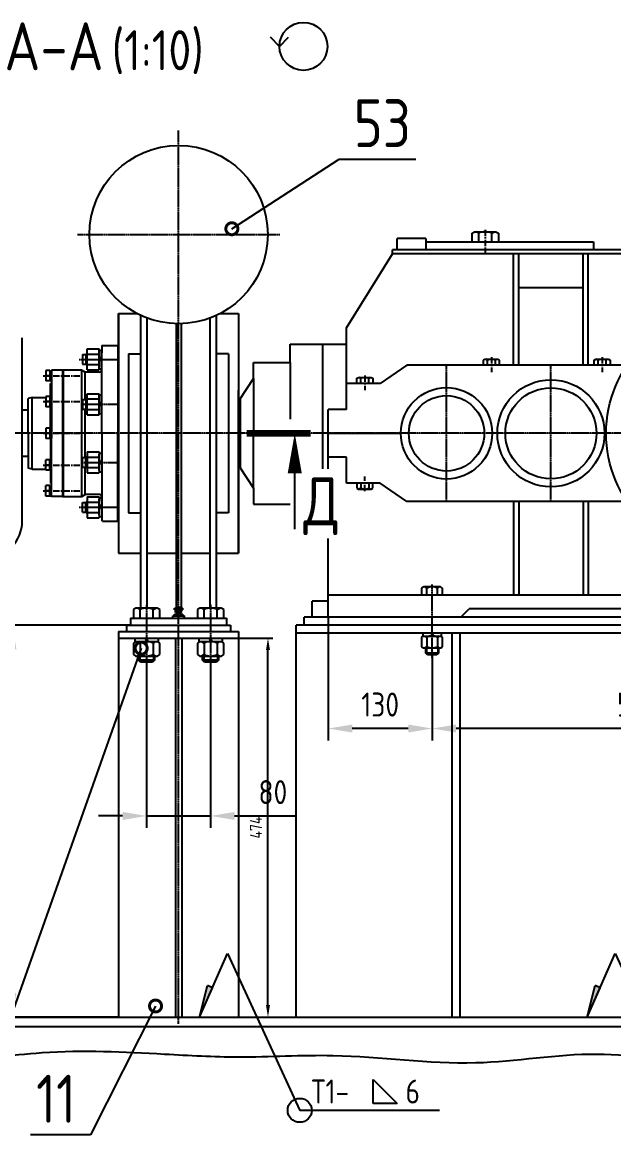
# Model space of a CAD drawing. Header units: millimetres. Extents: x -25976 to -4798, y -663 to 15440.
# Drawn here: x -9365 to -8625, y 13771 to 15162 of the extents above; entities that cross this region are included whole.
import ezdxf
from ezdxf.enums import TextEntityAlignment as Align

# ---------------------------------------------------------------- set-up
doc = ezdxf.new("R2010")
doc.units = ezdxf.units.MM
doc.header["$LTSCALE"] = 0.25
doc.linetypes.add('CENTER', pattern=[50.8, 31.75, -6.35, 6.35, -6.35])
for name, color, linetype in [('Bord', 1, 'Continuous'), ('Cen', 5, 'CENTER'), ('Cont', 6, 'Continuous'), ('Dim', 7, 'Continuous'), ('Hatch', 2, 'Continuous'), ('Red', 1, 'Continuous'), ('Text', 3, 'Continuous'), ('Textb', 6, 'Continuous')]:
    doc.layers.add(name, color=color, linetype=linetype)
doc.styles.add('Style1', font='romans.shx', dxfattribs={"width": 0.8})
doc.dimstyles.new('LIN_10', dxfattribs={"dimscale": 10, "dimtxt": 3, "dimasz": 3, "dimexe": 1.5, "dimexo": 0, "dimgap": 1.5, "dimtad": 1, "dimdec": 1, "dimzin": 12, "dimtxsty": 'Style1', "dimcen": 0, "dimclrt": 3, "dimadec": 0, "dimazin": 0, "dimtfac": 1, "dimtdec": 1, "dimtmove": 0, "dimatfit": 2, "dimfxl": 1, "dimtolj": 1, "dimtzin": 12, "dimarcsym": 0})
doc.dimstyles.new('Lin_5', dxfattribs={"dimscale": 5, "dimtxt": 3, "dimasz": 3, "dimexe": 1.25, "dimexo": 0, "dimgap": 1.5, "dimtad": 1, "dimdec": 1, "dimtxsty": 'Style1', "dimcen": 2.5, "dimclrt": 3, "dimadec": 0, "dimazin": 0, "dimtfac": 1, "dimtdec": 1, "dimtmove": 0, "dimatfit": 0, "dimfxl": 1, "dimarcsym": 0})
doc.dimstyles.new('Poz10', dxfattribs={"dimscale": 10, "dimtxt": 6, "dimasz": 3, "dimexe": 1.25, "dimexo": 0, "dimgap": 1.5, "dimtad": 2, "dimtoh": 1, "dimtxsty": 'Style1', "dimblk": 'DOTSMALL', "dimcen": 2.5, "dimclrt": 6, "dimadec": 0, "dimazin": 0, "dimtfac": 1, "dimtmove": 0, "dimatfit": 3, "dimldrblk": 'DOTSMALL', "dimfxl": 1, "dimarcsym": 0})
doc.dimstyles.new('Svarka_10', dxfattribs={"dimscale": 10, "dimtxt": 3, "dimasz": 4, "dimexe": 1.25, "dimexo": 0, "dimgap": 1, "dimtad": 1, "dimtoh": 1, "dimdec": 0, "dimtxsty": 'Style1', "dimblk": 'Arrow', "dimcen": 2.5, "dimclrt": 3, "dimadec": 0, "dimazin": 0, "dimtfac": 1, "dimtdec": 0, "dimtmove": 0, "dimatfit": 3, "dimldrblk": 'Arrow', "dimfxl": 1, "dimarcsym": 0})

# ---------------------------------------------------------------- blocks, each defined once
blk = doc.blocks.new('*D204')
at = {"layer": 'Dim', "color": 0, "lineweight": -2, "transparency": 16777216}
for p, q in [((-8982.4, 14418), (-8982.4, 14263.8)), ((-8852.4, 14371), (-8852.4, 14263.8)), ((-8882.4, 14278.8), (-8952.4, 14278.8))]:
    blk.add_line(p, q, dxfattribs=at)
at = {"layer": 'Dim', "color": 0, "transparency": 16777216}
for points in [[(-8952.4, 14283.8), (-8952.4, 14273.8), (-8982.4, 14278.8)], [(-8882.4, 14283.8), (-8882.4, 14273.8), (-8852.4, 14278.8)]]:
    blk.add_solid(points, dxfattribs=at)
at = {"layer": 'Dim', "color": 3, "transparency": 16777216, "insert": (-8917.4, 14308.8), "char_height": 30, "attachment_point": 5, "style": 'Style1'}
blk.add_mtext('\\A1;130', dxfattribs=at)
blk = doc.blocks.new('*D206')
at = {"layer": 'Dim', "color": 0, "lineweight": -2, "transparency": 16777216}
for p, q in [((-8852.4, 14371), (-8852.4, 14263.8)), ((-8342.4, 14371), (-8342.4, 14263.8)), ((-8372.4, 14278.8), (-8822.4, 14278.8))]:
    blk.add_line(p, q, dxfattribs=at)
at = {"layer": 'Dim', "color": 0, "transparency": 16777216}
for points in [[(-8822.4, 14283.8), (-8822.4, 14273.8), (-8852.4, 14278.8)], [(-8372.4, 14283.8), (-8372.4, 14273.8), (-8342.4, 14278.8)]]:
    blk.add_solid(points, dxfattribs=at)
at = {"layer": 'Dim', "color": 3, "transparency": 16777216, "insert": (-8597.4, 14308.8), "char_height": 30, "attachment_point": 5, "style": 'Style1'}
blk.add_mtext('\\A1;510', dxfattribs=at)
blk = doc.blocks.new('svarka02')
at = {"layer": 'Text'}
for p, q in [((9.73, 1.5), (9.73, 4.5)), ((9.73, 4.5), (12.73, 1.5)), ((12.73, 1.5), (9.73, 1.5))]:
    blk.add_line(p, q, dxfattribs=at)
at = {"layer": 'Text', "style": 'Style1', "width": 0.8}
for tag, p in [('Т1-', (2, 1.5)), ('6', (13.78, 1.5))]:
    blk.add_attdef(tag, p, '', height=3, dxfattribs=at)
blk = doc.blocks.new('svarka04')
at = {"layer": 'Text'}
blk.add_circle((0, 0), 1.5, dxfattribs=at)
blk = doc.blocks.new('_DotSmall')
at = {"color": 0, "linetype": 'ByBlock', "const_width": 0.5}
blk.add_lwpolyline([(-0.0625, 0, 1), (0.0625, 0, 1)], format="xyb", close=True, dxfattribs=at)
blk = doc.blocks.new('Arrow')
blk.add_hatch(color=256).paths.add_polyline_path([(0, 0), (-1, 0), (-1, -0.167)])
blk.add_line((-1, 0), (-1, -0.167))
at = {"color": 0, "linetype": 'ByBlock', "lineweight": -2}
for q in [(-1, 0), (-1, -0.167)]:
    blk.add_line((0, 0), q, dxfattribs=at)
blk = doc.blocks.new('ZNAK02')
at = {"layer": 'Textb', "style": 'Style1', "width": 0.8}
blk.add_attdef('А-А', text='', height=6, dxfattribs=at).set_placement((13.92, -0.06), align=Align.RIGHT)
blk.add_attdef('SC(1)', (14.94, -0.06), '', height=5, dxfattribs=at)
blk = doc.blocks.new('RAZREZ05')
at = {"layer": 'Text', "const_width": 0.8}
blk.add_lwpolyline([(-2, 0), (6, 0)], dxfattribs=at)
at = {"layer": 'Text'}
blk.add_lwpolyline([(0, 0, 0, 1.76, 0), (0, -5, 1.76, 1.76, 0)], format="xyseb", dxfattribs=at)
blk.add_lwpolyline([(0, -12), (0, -5)], dxfattribs=at)
at = {"layer": 'Textb', "style": 'Style1', "width": 0.8}
blk.add_attdef('А', text='', height=6, dxfattribs=at).set_placement((-1.7, -11.5, 39), align=Align.RIGHT)
blk = doc.blocks.new('1')
at = {"layer": 'Cont'}
for q in [(0.14, 4.02), (2.4, 4.02)]:
    blk.add_line((1.27, 2.88), q, dxfattribs=at)
blk.add_circle((4.27, 2.88), 3, dxfattribs=at)
blk = doc.blocks.new('*D220')
at = {"layer": 'Dim', "color": 0, "lineweight": -2, "transparency": 16777216}
for p, q in [((-9229.4, 14408), (-9392.3, 14408)), ((-9377.3, 13948), (-9377.3, 14378)), ((-9244.4, 13918), (-9392.3, 13918))]:
    blk.add_line(p, q, dxfattribs=at)
at = {"layer": 'Dim', "color": 0, "transparency": 16777216}
for points in [[(-9382.3, 14378), (-9372.3, 14378), (-9377.3, 14408)], [(-9382.3, 13948), (-9372.3, 13948), (-9377.3, 13918)]]:
    blk.add_solid(points, dxfattribs=at)
at = {"layer": 'Dim', "color": 3, "transparency": 16777216, "insert": (-9407.3, 14163), "char_height": 30, "attachment_point": 5, "rotation": 90, "style": 'Style1'}
blk.add_mtext('\\A1;490', dxfattribs=at)
blk = doc.blocks.new('*D297')
at = {"layer": 'Dim', "color": 0, "lineweight": -2, "transparency": 16777216}
for p, q in [((-9094.4, 14392), (-9051.5, 14392)), ((-9057.7, 13933), (-9057.7, 14377)), ((-9094.4, 13918), (-9051.5, 13918))]:
    blk.add_line(p, q, dxfattribs=at)
at = {"layer": 'Dim', "color": 0, "transparency": 16777216}
for points in [[(-9060.2, 14377), (-9055.2, 14377), (-9057.7, 14392)], [(-9060.2, 13933), (-9055.2, 13933), (-9057.7, 13918)]]:
    blk.add_solid(points, dxfattribs=at)
at = {"layer": 'Dim', "color": 3, "transparency": 16777216, "insert": (-9072.7, 14155), "char_height": 15, "attachment_point": 5, "rotation": 90, "style": 'Style1'}
blk.add_mtext('474', dxfattribs=at)

msp = doc.modelspace()

# ---------------------------------------------------------------- linework, layer by layer
at = {"color": 1, "ltscale": 0.496}
for p, q in [((-8859.34817, 14379.7105), (-8859.34817, 14371.928)), ((-8845.51317, 14379.7105), (-8845.51317, 14371.928)), ((-9218.07767, 14369.5105), (-9218.07767, 14363.1575)), ((-9200.78367, 14369.5105), (-9200.78367, 14363.1575)), ((-9138.07767, 14369.5105), (-9138.07767, 14363.1575)), ((-9120.78367, 14369.5105), (-9120.78367, 14363.1575))]:
    msp.add_line(p, q, dxfattribs=at)
at = {"layer": 'Bord', "linetype": 'Continuous'}
for p, q in [((-9283.73067, 14746.5105), (-9285.43052, 14746.5105)), ((-9283.73067, 14734.5105), (-9285.43052, 14734.5105)), ((-9283.73067, 14690.39471), (-9285.43052, 14690.39471)), ((-9283.73067, 14678.39471), (-9285.43052, 14678.39471)), ((-9283.73067, 14617.62628), (-9285.43052, 14617.62628)), ((-9283.73067, 14605.62628), (-9285.43052, 14605.62628)), ((-9283.73067, 14561.5105), (-9285.43052, 14561.5105)), ((-9283.73067, 14549.5105), (-9285.43052, 14549.5105))]:
    msp.add_line(p, q, dxfattribs=at)
at = {"layer": 'Cen', "lineweight": -3, "ltscale": 0.2}
for p, q in [((-9169.43067, 13909.45893), (-9169.43067, 15026.63913)), ((-9295.93067, 14896.5105), (-9042.93067, 14896.5105)), ((-9293.7103, 14740.5105), (-9245.61005, 14740.5105)), ((-8834.43067, 14562.81814), (-8834.43067, 14733.20286)), ((-8703.93873, 14562.81814), (-8703.93873, 14733.20286)), ((-9290.43067, 14684.39471), (-9245.61005, 14684.39471)), ((-8224.80587, 14648.0105), (-9952.43067, 14648.0105)), ((-9290.43067, 14611.62628), (-9245.61005, 14611.62628)), ((-9293.7103, 14555.5105), (-9245.61005, 14555.5105)), ((-8852.43067, 14367.27532), (-8852.43067, 14458.76079))]:
    msp.add_line(p, q, dxfattribs=at)
at = {"layer": 'Cen'}
for p, q in [((-8785.99424, 14902.67647), (-8785.99424, 14872.69592)), ((-8778.38332, 14743.10101), (-8778.38332, 14724.69064)), ((-8639.89307, 14743.10101), (-8639.89307, 14724.69064)), ((-9338.78942, 14720.0105), (-9289.66198, 14720.0105)), ((-8936.64975, 14720.29158), (-8936.64975, 14701.88121)), ((-9338.78942, 14687.67547), (-9289.66198, 14687.67547)), ((-9338.78942, 14648.0105), (-9289.66198, 14648.0105)), ((-9338.78942, 14608.34553), (-9289.66198, 14608.34553)), ((-8936.64975, 14575.72942), (-8936.64975, 14594.13978)), ((-9338.78942, 14576.0105), (-9289.66198, 14576.0105)), ((-9174.53796, 14425.00909), (-9164.79398, 14425.00909))]:
    msp.add_line(p, q, dxfattribs=at)
at = {"layer": 'Cen', "ltscale": 0.2}
for p, q in [((-9209.43067, 14433.58963), (-9209.43067, 14357.51785)), ((-9129.43067, 14433.58963), (-9129.43067, 14357.51785))]:
    msp.add_line(p, q, dxfattribs=at)
at = {"layer": 'Cont'}
for p, q in [((-8860.12407, 14891.74708), (-8896.36692, 14891.74708)), ((-8896.36692, 14877.69592), (-8896.36692, 14891.74708)), ((-8860.12407, 14891.74708), (-8860.12407, 14877.69592)), ((-8860.12407, 14887.5105), (-8650.68532, 14887.5105)), ((-8802.49424, 14898.19074), (-8799.34232, 14900.0105)), ((-8802.49424, 14887.5105), (-8802.49424, 14898.19074)), ((-8799.34232, 14900.0105), (-8772.64616, 14900.0105)), ((-8794.24424, 14898.19074), (-8797.39616, 14900.0105)), ((-8794.24424, 14887.5105), (-8794.24424, 14898.19074)), ((-8777.74424, 14898.19074), (-8774.59232, 14900.0105)), ((-8777.74424, 14887.5105), (-8777.74424, 14898.19074)), ((-8772.64616, 14900.0105), (-8769.49424, 14898.19074)), ((-8769.49424, 14898.19074), (-8769.49424, 14887.5105)), ((-8650.68532, 14887.5105), (-8650.68532, 14877.69592)), ((-8902.02023, 14872.69592), (-8902.02023, 14877.69592)), ((-8452.43067, 14877.69592), (-8902.02023, 14877.69592)), ((-8959.36565, 14779.93652), (-8902.02023, 14872.69592)), ((-8342.84112, 14872.69592), (-8902.02023, 14872.69592)), ((-8750.68518, 14733.20286), (-8750.68518, 14872.69592)), ((-8744.07783, 14733.20286), (-8744.07783, 14872.69592)), ((-8663.79964, 14733.20286), (-8663.79964, 14872.69592)), ((-8657.19229, 14733.20286), (-8657.19229, 14872.69592)), ((-8663.79964, 14830.14572), (-8744.07783, 14830.14572)), ((-9244.43067, 14798.0105), (-9221.68007, 14798.0105)), ((-9244.43067, 14798.0105), (-9244.43067, 14498.0105)), ((-9244.43067, 14648.0105), (-9244.43067, 14798.0105)), ((-9244.43067, 14758.0105), (-9244.43067, 14798.0105)), ((-9216.6892, 14429.5105), (-9216.6892, 14795.52098)), ((-9208.6892, 14429.5105), (-9208.6892, 14792.15046)), ((-9130.17215, 14429.5105), (-9130.17215, 14792.15046)), ((-9122.17215, 14429.5105), (-9122.17215, 14795.52098)), ((-9117.18127, 14798.0105), (-9094.43067, 14798.0105)), ((-9094.43067, 14798.0105), (-9094.43067, 14498.0105)), ((-9094.43067, 14798.0105), (-9094.43067, 14648.0105)), ((-9172.43067, 14785.05086), (-9172.43067, 14429.40302)), ((-9166.43067, 14785.05086), (-9166.43067, 14429.40302)), ((-8959.36565, 14678.0105), (-8959.36565, 14779.93652)), ((-9364.92279, 14538.0105), (-9364.92279, 14767.4105)), ((-9283.73067, 14727.4105), (-9283.73067, 14753.6105)), ((-9283.73067, 14753.6105), (-9268.93067, 14753.6105)), ((-9268.93067, 14727.4105), (-9268.93067, 14753.6105)), ((-9268.93067, 14752.1605), (-9265.43067, 14752.1605)), ((-9268.93067, 14750.4605), (-9268.93067, 14730.5605)), ((-9268.93067, 14731.4105), (-9268.93067, 14749.6105)), ((-9265.43067, 14758.0105), (-9245.43067, 14758.0105)), ((-9265.43067, 14758.0105), (-9265.43067, 14748.5105)), ((-9265.43067, 14648.0105), (-9265.43067, 14752.1605)), ((-9244.43067, 14758.0105), (-9245.43067, 14758.0105)), ((-9245.43067, 14758.0105), (-9244.43067, 14758.0105)), ((-9245.43067, 14758.0105), (-9245.43067, 14648.0105)), ((-9245.43067, 14758.0105), (-9245.43067, 14749.0105)), ((-9245.43067, 14758.0105), (-9244.43067, 14758.0105)), ((-9245.43067, 14758.0105), (-9245.43067, 14749.0105)), ((-9244.43067, 14758.0105), (-9244.43067, 14749.0105)), ((-9244.43067, 14758.0105), (-9244.43067, 14749.0105)), ((-9029.8207, 14759.40886), (-8959.36565, 14759.40886)), ((-9029.8207, 14736.50255), (-9029.8207, 14759.40886)), ((-8989.32663, 14759.40886), (-8989.32663, 14603.81142)), ((-9283.73067, 14747.0605), (-9268.93067, 14747.0605)), ((-9268.92746, 14736.98575), (-9265.43391, 14744.08072)), ((-9231.98063, 14747.58803), (-9231.98063, 14548.43296)), ((-9231.98063, 14747.58803), (-9216.6892, 14747.58803)), ((-9106.88071, 14747.58803), (-9122.17215, 14747.58803)), ((-9106.88071, 14747.58803), (-9106.88071, 14548.43296)), ((-9075.65975, 14736.50255), (-9029.8207, 14736.50255)), ((-9075.65975, 14716.45953), (-9075.65975, 14736.50255)), ((-9029.8207, 14736.50255), (-9029.8207, 14665.76843)), ((-8788.33332, 14739.60549), (-8786.43261, 14740.70286)), ((-8788.33332, 14733.20286), (-8788.33332, 14739.60549)), ((-8786.43261, 14740.70286), (-8770.33402, 14740.70286)), ((-8783.35832, 14739.60549), (-8785.25902, 14740.70286)), ((-8783.35832, 14733.20286), (-8783.35832, 14739.60549)), ((-8773.40832, 14739.60549), (-8771.50761, 14740.70286)), ((-8773.40832, 14733.20286), (-8773.40832, 14739.60549)), ((-8770.33402, 14740.70286), (-8768.43332, 14739.60549)), ((-8768.43332, 14739.60549), (-8768.43332, 14733.20286)), ((-8649.84307, 14739.60549), (-8647.94237, 14740.70286)), ((-8649.84307, 14733.20286), (-8649.84307, 14739.60549)), ((-8647.94237, 14740.70286), (-8631.84378, 14740.70286)), ((-8644.86807, 14739.60549), (-8646.76878, 14740.70286)), ((-8644.86807, 14733.20286), (-8644.86807, 14739.60549)), ((-8634.91807, 14739.60549), (-8633.01737, 14740.70286)), ((-8634.91807, 14733.20286), (-8634.91807, 14739.60549)), ((-8631.84378, 14740.70286), (-8629.94307, 14739.60549)), ((-8629.94307, 14739.60549), (-8629.94307, 14733.20286)), ((-9330.43067, 14726.5605), (-9335.43067, 14726.5605)), ((-9335.43067, 14726.5605), (-9335.43067, 14713.4605)), ((-9330.43067, 14726.5605), (-9330.43067, 14713.4605)), ((-9330.43067, 14726.1105), (-9328.43067, 14726.1105)), ((-9330.43067, 14726.1105), (-9330.43067, 14713.9105)), ((-9328.43067, 14720.69199), (-9330.43067, 14719.46935)), ((-9290.43067, 14727.0105), (-9328.43067, 14727.0105)), ((-9328.43067, 14727.0105), (-9328.43067, 14648.0105)), ((-9328.43067, 14726.1105), (-9328.43067, 14713.9105)), ((-9314.43067, 14727.0105), (-9314.43067, 14569.0105)), ((-9313.43067, 14569.0105), (-9313.43067, 14727.0105)), ((-9290.43067, 14569.0105), (-9290.43067, 14727.0105)), ((-9290.43067, 14727.0105), (-9286.10055, 14724.5105)), ((-9290.43067, 14727.0105), (-9286.10055, 14724.5105)), ((-9268.43067, 14724.5105), (-9286.10055, 14724.5105)), ((-9286.10055, 14690.39471), (-9286.10055, 14724.5105)), ((-9283.73067, 14733.9605), (-9268.93067, 14733.9605)), ((-9283.73067, 14727.4105), (-9268.93067, 14727.4105)), ((-9268.93067, 14728.8605), (-9265.43067, 14728.8605)), ((-8884.01436, 14733.20286), (-8917.48324, 14710.39343)), ((-8614.74194, 14733.20286), (-8884.01436, 14733.20286)), ((-8768.43332, 14733.20286), (-8788.33332, 14733.20286)), ((-8629.94307, 14733.20286), (-8649.84307, 14733.20286)), ((-9330.43067, 14720.0105), (-9335.43067, 14720.0105)), ((-9330.43067, 14713.4605), (-9335.43067, 14713.4605)), ((-9330.43067, 14713.9105), (-9328.43067, 14713.9105)), ((-9329.43067, 14710.5105), (-9328.43067, 14710.5105)), ((-9329.43067, 14693.77547), (-9329.43067, 14710.5105)), ((-9092.43067, 14691.16714), (-9075.65975, 14716.45953)), ((-9092.43067, 14691.16714), (-9075.65975, 14716.45953)), ((-9075.65975, 14716.45953), (-9075.65975, 14648.0105)), ((-8917.48324, 14710.39343), (-8959.36565, 14710.39343)), ((-8946.59975, 14716.79606), (-8944.69905, 14717.89343)), ((-8946.59975, 14710.39343), (-8946.59975, 14716.79606)), ((-8926.69975, 14710.39343), (-8946.59975, 14710.39343)), ((-8944.69905, 14717.89343), (-8928.60046, 14717.89343)), ((-8941.62475, 14716.79606), (-8943.52546, 14717.89343)), ((-8941.62475, 14710.39343), (-8941.62475, 14716.79606)), ((-8931.67475, 14716.79606), (-8929.77405, 14717.89343)), ((-8931.67475, 14710.39343), (-8931.67475, 14716.79606)), ((-8928.60046, 14717.89343), (-8926.69975, 14716.79606)), ((-8926.69975, 14716.79606), (-8926.69975, 14710.39343)), ((-9352.43067, 14693.0105), (-9357.43067, 14691.67075)), ((-9352.43067, 14603.0105), (-9352.43067, 14693.0105)), ((-9352.43067, 14693.0105), (-9335.43067, 14693.0105)), ((-9330.43067, 14694.22547), (-9335.43067, 14694.22547)), ((-9335.43067, 14694.22547), (-9335.43067, 14681.12547)), ((-9330.43067, 14694.22547), (-9330.43067, 14681.12547)), ((-9330.43067, 14693.77547), (-9328.43067, 14693.77547)), ((-9330.43067, 14693.77547), (-9330.43067, 14681.57547)), ((-9328.43067, 14693.77547), (-9328.43067, 14681.57547)), ((-9283.73067, 14671.29471), (-9283.73067, 14697.49471)), ((-9283.73067, 14697.49471), (-9268.93067, 14697.49471)), ((-9268.93067, 14671.29471), (-9268.93067, 14697.49471)), ((-9268.93067, 14696.04471), (-9265.43067, 14696.04471)), ((-9268.93067, 14694.34471), (-9268.93067, 14674.44471)), ((-9268.93067, 14675.29471), (-9268.93067, 14693.49471)), ((-9094.43067, 14705.78052), (-9094.43067, 14665.5105)), ((-9094.43067, 14705.78052), (-9094.43067, 14665.5105)), ((-9094.43067, 14590.24048), (-9094.43067, 14702.12473)), ((-9094.43067, 14590.24048), (-9094.43067, 14702.12473)), ((-9357.43067, 14648.0105), (-9357.43067, 14691.67075)), ((-9330.43067, 14687.67547), (-9335.43067, 14687.67547)), ((-9330.43067, 14681.12547), (-9335.43067, 14681.12547)), ((-9328.43067, 14688.35696), (-9330.43067, 14687.13432)), ((-9330.43067, 14681.57547), (-9328.43067, 14681.57547)), ((-9329.43067, 14654.1105), (-9329.43067, 14681.57547)), ((-9283.73067, 14690.94471), (-9268.93067, 14690.94471)), ((-9268.92746, 14680.86996), (-9265.43391, 14687.96493)), ((-9092.43067, 14691.16714), (-9092.43067, 14604.85386)), ((-9092.43067, 14691.16714), (-9092.43067, 14604.85386)), ((-9357.43067, 14677.0105), (-9364.92279, 14677.0105)), ((-9286.10055, 14617.62628), (-9286.10055, 14678.39471)), ((-9283.73067, 14677.84471), (-9268.93067, 14677.84471)), ((-9283.73067, 14671.29471), (-9268.93067, 14671.29471)), ((-9268.93067, 14672.74471), (-9265.43067, 14672.74471)), ((-9094.43067, 14672.1646), (-9092.43067, 14672.1646)), ((-9094.43067, 14672.1646), (-9092.43067, 14672.1646)), ((-8959.36565, 14678.0105), (-8982.43067, 14678.0105)), ((-8982.43067, 14603.81142), (-8982.43067, 14678.0105)), ((-9335.43067, 14654.5605), (-9335.43067, 14641.4605)), ((-9330.43067, 14654.5605), (-9335.43067, 14654.5605)), ((-9330.43067, 14654.5605), (-9330.43067, 14641.4605)), ((-9330.43067, 14654.1105), (-9330.43067, 14641.9105)), ((-9330.43067, 14654.1105), (-9328.43067, 14654.1105)), ((-9328.43067, 14654.1105), (-9328.43067, 14641.9105)), ((-9357.43067, 14648.0105), (-9357.43067, 14604.35024)), ((-9330.43067, 14648.0105), (-9335.43067, 14648.0105)), ((-9330.43067, 14641.4605), (-9335.43067, 14641.4605)), ((-9328.43067, 14648.69199), (-9330.43067, 14647.46935)), ((-9330.43067, 14641.9105), (-9328.43067, 14641.9105)), ((-9329.43067, 14641.9105), (-9329.43067, 14614.44553)), ((-9328.43067, 14569.0105), (-9328.43067, 14648.0105)), ((-9265.43067, 14648.0105), (-9265.43067, 14539.0105)), ((-9245.43067, 14538.0105), (-9245.43067, 14648.0105)), ((-9244.43067, 14648.0105), (-9244.43067, 14498.0105)), ((-9094.43067, 14498.0105), (-9094.43067, 14648.0105)), ((-9075.65975, 14579.56147), (-9075.65975, 14648.0105)), ((-8982.43067, 14648.0105), (-8891.55477, 14648.0105)), ((-8937.26497, 14648.0105), (-8937.43067, 14648.0105)), ((-8937.26497, 14648.0105), (-8937.43067, 14648.0105)), ((-9283.73067, 14624.72628), (-9268.93067, 14624.72628)), ((-9283.73067, 14624.72628), (-9283.73067, 14598.52628)), ((-9268.93067, 14624.72628), (-9268.93067, 14598.52628)), ((-9268.93067, 14623.27628), (-9265.43067, 14623.27628)), ((-9094.43067, 14623.8564), (-9092.43067, 14623.8564)), ((-9094.43067, 14623.8564), (-9092.43067, 14623.8564)), ((-9357.43067, 14619.0105), (-9364.92279, 14619.0105)), ((-9335.43067, 14601.79553), (-9335.43067, 14614.89553)), ((-9330.43067, 14614.89553), (-9335.43067, 14614.89553)), ((-9330.43067, 14601.79553), (-9330.43067, 14614.89553)), ((-9330.43067, 14602.24553), (-9330.43067, 14614.44553)), ((-9330.43067, 14614.44553), (-9328.43067, 14614.44553)), ((-9328.43067, 14609.02701), (-9330.43067, 14607.80437)), ((-9328.43067, 14602.24553), (-9328.43067, 14614.44553)), ((-9283.73067, 14618.17628), (-9268.93067, 14618.17628)), ((-9268.93067, 14601.67628), (-9268.93067, 14621.57628)), ((-9268.93067, 14620.72628), (-9268.93067, 14602.52628)), ((-9268.92746, 14615.15104), (-9265.43391, 14608.05606)), ((-8959.36565, 14618.0105), (-8982.43067, 14618.0105)), ((-8982.43067, 14603.81142), (-8982.43067, 14618.0105)), ((-8959.36565, 14585.62757), (-8959.36565, 14618.0105)), ((-9352.43067, 14603.0105), (-9357.43067, 14604.35024)), ((-9352.43067, 14603.0105), (-9335.43067, 14603.0105)), ((-9330.43067, 14608.34553), (-9335.43067, 14608.34553)), ((-9330.43067, 14601.79553), (-9335.43067, 14601.79553)), ((-9330.43067, 14602.24553), (-9328.43067, 14602.24553)), ((-9329.43067, 14602.24553), (-9329.43067, 14585.5105)), ((-9286.10055, 14571.5105), (-9286.10055, 14605.62628)), ((-9283.73067, 14605.07628), (-9268.93067, 14605.07628)), ((-9283.73067, 14598.52628), (-9268.93067, 14598.52628)), ((-9268.93067, 14599.97628), (-9265.43067, 14599.97628)), ((-9092.43067, 14604.85386), (-9075.65975, 14579.56147)), ((-9092.43067, 14604.85386), (-9075.65975, 14579.56147)), ((-9335.43067, 14569.4605), (-9335.43067, 14582.5605)), ((-9330.43067, 14582.5605), (-9335.43067, 14582.5605)), ((-9330.43067, 14569.4605), (-9330.43067, 14582.5605)), ((-9330.43067, 14569.9105), (-9330.43067, 14582.1105)), ((-9330.43067, 14582.1105), (-9328.43067, 14582.1105)), ((-9329.43067, 14585.5105), (-9328.43067, 14585.5105)), ((-9329.43067, 14585.5105), (-9328.43067, 14585.5105)), ((-9328.43067, 14569.9105), (-9328.43067, 14582.1105)), ((-8917.48324, 14585.62757), (-8959.36565, 14585.62757)), ((-8926.69975, 14585.62757), (-8946.59975, 14585.62757)), ((-8946.59975, 14585.62757), (-8946.59975, 14579.22494)), ((-8941.62475, 14585.62757), (-8941.62475, 14579.22494)), ((-8931.67475, 14585.62757), (-8931.67475, 14579.22494)), ((-8926.69975, 14579.22494), (-8926.69975, 14585.62757)), ((-8884.01436, 14562.81814), (-8917.48324, 14585.62757)), ((-9330.43067, 14576.0105), (-9335.43067, 14576.0105)), ((-9330.43067, 14569.4605), (-9335.43067, 14569.4605)), ((-9328.43067, 14576.69199), (-9330.43067, 14575.46935)), ((-9330.43067, 14569.9105), (-9328.43067, 14569.9105)), ((-9314.43067, 14569.0105), (-9328.43067, 14569.0105)), ((-9314.43067, 14569.0105), (-9313.43067, 14569.0105)), ((-9313.43067, 14569.0105), (-9290.43067, 14569.0105)), ((-9290.43067, 14569.0105), (-9286.10055, 14571.5105)), ((-9268.43067, 14571.5105), (-9286.10055, 14571.5105)), ((-9283.73067, 14568.6105), (-9283.73067, 14542.4105)), ((-9283.73067, 14568.6105), (-9268.93067, 14568.6105)), ((-9268.93067, 14568.6105), (-9268.93067, 14542.4105)), ((-9265.43067, 14563.5105), (-9265.43067, 14568.5105)), ((-9245.43067, 14575.5105), (-9245.43067, 14538.0105)), ((-9244.43067, 14575.5105), (-9244.43067, 14538.0105)), ((-9075.65975, 14579.56147), (-9075.65975, 14559.51845)), ((-8946.59975, 14579.22494), (-8944.69905, 14578.12757)), ((-8944.69905, 14578.12757), (-8928.60046, 14578.12757)), ((-8941.62475, 14579.22494), (-8943.52546, 14578.12757)), ((-8931.67475, 14579.22494), (-8929.77405, 14578.12757)), ((-8928.60046, 14578.12757), (-8926.69975, 14579.22494)), ((-9283.73067, 14562.0605), (-9268.93067, 14562.0605)), ((-9268.93067, 14567.1605), (-9265.43067, 14567.1605)), ((-9268.93067, 14545.5605), (-9268.93067, 14565.4605)), ((-9268.93067, 14564.6105), (-9268.93067, 14546.4105)), ((-9268.92746, 14551.98575), (-9265.43391, 14559.08072)), ((-9265.43067, 14567.1605), (-9265.43067, 14543.8605)), ((-9075.65975, 14559.51845), (-9029.8207, 14559.51845)), ((-8614.74194, 14562.81814), (-8884.01436, 14562.81814)), ((-8750.68518, 14562.81814), (-8750.68518, 14446.0105)), ((-8744.07783, 14562.81814), (-8744.07783, 14446.0105)), ((-8663.79964, 14562.81814), (-8663.79964, 14446.0105)), ((-8657.19229, 14562.81814), (-8657.19229, 14446.0105)), ((-9283.73067, 14548.9605), (-9268.93067, 14548.9605)), ((-9283.73067, 14542.4105), (-9268.93067, 14542.4105)), ((-9268.93067, 14543.8605), (-9265.43067, 14543.8605)), ((-9245.43067, 14547.0105), (-9245.43067, 14538.0105)), ((-9231.98063, 14548.43296), (-9216.6892, 14548.43296)), ((-9106.88071, 14548.43296), (-9122.17215, 14548.43296)), ((-9264.43067, 14538.0105), (-9265.43067, 14539.0105)), ((-9264.43067, 14538.0105), (-9246.43067, 14538.0105)), ((-9262.43067, 14538.0105), (-9247.43067, 14538.0105)), ((-9246.43067, 14538.0105), (-9245.43067, 14539.0105)), ((-8982.43067, 14418.0105), (-8982.43067, 14516.38862)), ((-9244.43067, 14498.0105), (-9216.6892, 14498.0105)), ((-9208.6892, 14498.0105), (-9172.43067, 14498.0105)), ((-9166.43067, 14498.0105), (-9130.17215, 14498.0105)), ((-9122.17215, 14498.0105), (-9094.43067, 14498.0105)), ((-8863.02824, 14456.0105), (-8865.53067, 14454.56572)), ((-8841.83311, 14456.0105), (-8863.02824, 14456.0105)), ((-8858.98067, 14454.56572), (-8861.48311, 14456.0105)), ((-8845.88067, 14454.56572), (-8843.37824, 14456.0105)), ((-8839.33067, 14454.56572), (-8841.83311, 14456.0105)), ((-8982.43067, 14446.0105), (-8262.43067, 14446.0105)), ((-8865.53067, 14454.56572), (-8865.53067, 14446.0105)), ((-8858.98067, 14446.0105), (-8858.98067, 14454.56572)), ((-8845.88067, 14446.0105), (-8845.88067, 14454.56572)), ((-8839.33067, 14446.0105), (-8839.33067, 14454.56572)), ((-9222.77875, 14429.5105), (-9225.93067, 14427.69074)), ((-9196.08259, 14429.5105), (-9222.77875, 14429.5105)), ((-9217.68067, 14427.69074), (-9220.83259, 14429.5105)), ((-9201.18067, 14427.69074), (-9198.02875, 14429.5105)), ((-9192.93067, 14427.69074), (-9196.08259, 14429.5105)), ((-9174.53796, 14429.40302), (-9164.32338, 14429.40302)), ((-9174.53796, 14427.37648), (-9174.53796, 14429.40302)), ((-9171.42117, 14429.40302), (-9171.42117, 14430.50887)), ((-9171.42117, 14430.50887), (-9167.31092, 14430.50887)), ((-9167.31092, 14430.50887), (-9167.31092, 14429.40302)), ((-9164.32338, 14427.37648), (-9164.32338, 14429.40302)), ((-9142.77875, 14429.5105), (-9145.93067, 14427.69074)), ((-9116.08259, 14429.5105), (-9142.77875, 14429.5105)), ((-9137.68067, 14427.69074), (-9140.83259, 14429.5105)), ((-9121.18067, 14427.69074), (-9118.02875, 14429.5105)), ((-9112.93067, 14427.69074), (-9116.08259, 14429.5105)), ((-8982.43067, 14438.0105), (-9002.43067, 14438.0105)), ((-9002.43067, 14418.0105), (-9002.43067, 14438.0105)), ((-8816.40062, 14418.0105), (-8806.28199, 14428.36485)), ((-8409.1065, 14428.36485), (-8806.28199, 14428.36485)), ((-9229.43067, 14417.0105), (-9124.43067, 14417.0105)), ((-9229.43067, 14417.0105), (-9229.43067, 14408.0105)), ((-9225.93067, 14427.69074), (-9225.93067, 14417.0105)), ((-9225.93067, 14417.0105), (-9192.93067, 14417.0105)), ((-9224.43067, 14417.0105), (-9186.33067, 14417.0105)), ((-9217.68067, 14417.0105), (-9217.68067, 14427.69074)), ((-9201.18067, 14417.0105), (-9201.18067, 14427.69074)), ((-9192.93067, 14417.0105), (-9192.93067, 14427.69074)), ((-9176.68894, 14417.0105), (-9176.68894, 14419.80697)), ((-9176.68894, 14419.80697), (-9162.1724, 14419.80697)), ((-9171.27336, 14427.37648), (-9174.53796, 14427.37648)), ((-9174.53796, 14419.80697), (-9174.53796, 14422.00909)), ((-9174.53796, 14422.00909), (-9164.32338, 14422.00909)), ((-9172.43067, 14427.37648), (-9172.43067, 14425.00909)), ((-9164.32338, 14427.37648), (-9167.58799, 14427.37648)), ((-9166.43067, 14427.37648), (-9166.43067, 14425.00909)), ((-9164.32338, 14419.80697), (-9164.32338, 14422.00909)), ((-9162.1724, 14417.0105), (-9162.1724, 14419.80697)), ((-9145.93067, 14427.69074), (-9145.93067, 14417.0105)), ((-9145.93067, 14417.0105), (-9109.43067, 14417.0105)), ((-9137.68067, 14417.0105), (-9137.68067, 14427.69074)), ((-9121.18067, 14417.0105), (-9121.18067, 14427.69074)), ((-9112.93067, 14417.0105), (-9112.93067, 14427.69074)), ((-9109.43067, 14417.0105), (-9109.43067, 14408.0105)), ((-8232.43067, 14418.0105), (-9012.43067, 14418.0105)), ((-9012.43067, 14408.0105), (-9012.43067, 14418.0105)), ((-9234.43067, 14408.0105), (-9104.43067, 14408.0105)), ((-9234.43067, 14408.0105), (-9234.43067, 14400.0105)), ((-9104.43067, 14408.0105), (-9104.43067, 14400.0105)), ((-8222.43067, 14408.0105), (-9022.43067, 14408.0105)), ((-9022.43067, 13918.0105), (-9022.43067, 14408.0105)), ((-9244.43067, 14400.0105), (-9094.43067, 14400.0105)), ((-9244.43067, 14400.0105), (-9244.43067, 14392.0105)), ((-9244.43067, 14392.0105), (-9244.43067, 13918.0105)), ((-9244.43067, 14392.0105), (-9094.43067, 14392.0105)), ((-9222.93067, 14387.5105), (-9225.93067, 14385.77845)), ((-9224.18067, 14392.0105), (-9224.18067, 14387.5105)), ((-9224.18067, 14387.5105), (-9194.68067, 14387.5105)), ((-9222.93067, 14387.5105), (-9195.93067, 14387.5105)), ((-9220.68067, 14387.5105), (-9217.68067, 14385.77845)), ((-9211.06854, 14392.0105), (-9209.43067, 14387.5105)), ((-9209.43067, 14392.0105), (-9207.79281, 14387.5105)), ((-9198.18067, 14387.5105), (-9201.18067, 14385.77845)), ((-9192.93067, 14385.77845), (-9195.93067, 14387.5105)), ((-9194.68067, 14387.5105), (-9194.68067, 14392.0105)), ((-9173.43067, 14392.0105), (-9173.43067, 13918.0105)), ((-9165.43067, 14392.0105), (-9165.43067, 13918.0105)), ((-9142.93067, 14387.5105), (-9145.93067, 14385.77845)), ((-9144.18067, 14392.0105), (-9144.18067, 14387.5105)), ((-9144.18067, 14387.5105), (-9114.68067, 14387.5105)), ((-9142.93067, 14387.5105), (-9115.93067, 14387.5105)), ((-9140.68067, 14387.5105), (-9137.68067, 14385.77845)), ((-9131.06854, 14392.0105), (-9129.43067, 14387.5105)), ((-9129.43067, 14392.0105), (-9127.79281, 14387.5105)), ((-9118.18067, 14387.5105), (-9121.18067, 14385.77845)), ((-9112.93067, 14385.77845), (-9115.93067, 14387.5105)), ((-9114.68067, 14387.5105), (-9114.68067, 14392.0105)), ((-9094.43067, 14400.0105), (-9094.43067, 14392.0105)), ((-9094.43067, 14392.0105), (-9094.43067, 13918.0105)), ((-8222.43067, 14398.0105), (-9022.43067, 14398.0105)), ((-8863.23067, 14394.5105), (-8865.53067, 14393.18259)), ((-8865.53067, 14393.18259), (-8865.53067, 14381.0384)), ((-8864.08067, 14398.0105), (-8864.08067, 14394.5105)), ((-8864.08067, 14394.5105), (-8840.78067, 14394.5105)), ((-8863.23067, 14394.5105), (-8841.63067, 14394.5105)), ((-8861.28067, 14394.5105), (-8858.98067, 14393.18259)), ((-8858.98067, 14393.18259), (-8858.98067, 14381.0384)), ((-8853.70457, 14398.0105), (-8852.43067, 14394.5105)), ((-8852.43067, 14398.0105), (-8851.15678, 14394.5105)), ((-8843.58067, 14394.5105), (-8845.88067, 14393.18259)), ((-8845.88067, 14393.18259), (-8845.88067, 14381.0384)), ((-8839.33067, 14393.18259), (-8841.63067, 14394.5105)), ((-8840.78067, 14394.5105), (-8840.78067, 14398.0105)), ((-8839.33067, 14381.0384), (-8839.33067, 14393.18259)), ((-8827.43067, 13918.0105), (-8827.43067, 14398.0105)), ((-8817.43067, 13918.0105), (-8817.43067, 14398.0105)), ((-9225.93067, 14385.77845), (-9225.93067, 14371.24255)), ((-9217.68067, 14385.77845), (-9217.68067, 14371.24255)), ((-9201.18067, 14385.77845), (-9201.18067, 14371.24255)), ((-9192.93067, 14371.24255), (-9192.93067, 14385.77845)), ((-9145.93067, 14385.77845), (-9145.93067, 14371.24255)), ((-9137.68067, 14385.77845), (-9137.68067, 14371.24255)), ((-9121.18067, 14385.77845), (-9121.18067, 14371.24255)), ((-9112.93067, 14371.24255), (-9112.93067, 14385.77845)), ((-8865.53067, 14381.0384), (-8863.23067, 14379.7105)), ((-8863.23067, 14379.7105), (-8841.63067, 14379.7105)), ((-8858.98067, 14381.0384), (-8861.28067, 14379.7105)), ((-8860.43067, 14373.0105), (-8860.43067, 14379.7105)), ((-8858.43067, 14371.0105), (-8860.43067, 14373.0105)), ((-8844.43067, 14373.0105), (-8860.43067, 14373.0105)), ((-8844.43067, 14373.0105), (-8846.43067, 14371.0105)), ((-8845.88067, 14381.0384), (-8843.58067, 14379.7105)), ((-8844.43067, 14379.7105), (-8844.43067, 14373.0105)), ((-8841.63067, 14379.7105), (-8839.33067, 14381.0384)), ((-9225.93067, 14371.24255), (-9222.93067, 14369.5105)), ((-9222.93067, 14369.5105), (-9195.93067, 14369.5105)), ((-9217.68067, 14371.24255), (-9220.68067, 14369.5105)), ((-9219.43067, 14364.5105), (-9219.43067, 14369.5105)), ((-9216.93067, 14362.0105), (-9219.43067, 14364.5105)), ((-9199.43067, 14364.5105), (-9219.43067, 14364.5105)), ((-9201.93067, 14362.0105), (-9216.93067, 14362.0105)), ((-9199.43067, 14364.5105), (-9201.93067, 14362.0105)), ((-9201.18067, 14371.24255), (-9198.18067, 14369.5105)), ((-9199.43067, 14369.5105), (-9199.43067, 14364.5105)), ((-9195.93067, 14369.5105), (-9192.93067, 14371.24255)), ((-9145.93067, 14371.24255), (-9142.93067, 14369.5105)), ((-9142.93067, 14369.5105), (-9115.93067, 14369.5105)), ((-9137.68067, 14371.24255), (-9140.68067, 14369.5105)), ((-9139.43067, 14364.5105), (-9139.43067, 14369.5105)), ((-9119.43067, 14364.5105), (-9139.43067, 14364.5105)), ((-9136.93067, 14362.0105), (-9139.43067, 14364.5105)), ((-9121.93067, 14362.0105), (-9136.93067, 14362.0105)), ((-9119.43067, 14364.5105), (-9121.93067, 14362.0105)), ((-9121.18067, 14371.24255), (-9118.18067, 14369.5105)), ((-9119.43067, 14369.5105), (-9119.43067, 14364.5105)), ((-9115.93067, 14369.5105), (-9112.93067, 14371.24255)), ((-8846.43067, 14371.0105), (-8858.43067, 14371.0105)), ((-9244.43067, 13918.0105), (-9094.43067, 13918.0105)), ((-9244.43067, 13918.0105), (-9094.43067, 13918.0105)), ((-9022.43067, 13918.0105), (-8222.43067, 13918.0105)), ((-8997.43067, 13918.0105), (-8247.43067, 13918.0105)), ((-8997.43067, 13918.0105), (-8247.43067, 13918.0105))]:
    msp.add_line(p, q, dxfattribs=at)
at = {"layer": 'Cont', "linetype": 'Continuous'}
for p, q in [((-9285.43052, 14746.5105), (-9283.73067, 14748.21034)), ((-9289.43052, 14746.5105), (-9289.43052, 14734.5105)), ((-9289.43052, 14746.5105), (-9285.43052, 14746.5105)), ((-9289.43052, 14734.5105), (-9285.43052, 14734.5105)), ((-9285.43052, 14746.5105), (-9285.43052, 14734.5105)), ((-9285.43052, 14734.5105), (-9283.73067, 14732.81065)), ((-9289.43052, 14690.39471), (-9285.43052, 14690.39471)), ((-9289.43052, 14690.39471), (-9289.43052, 14678.39471)), ((-9285.43052, 14690.39471), (-9283.73067, 14692.09455)), ((-9285.43052, 14690.39471), (-9285.43052, 14678.39471)), ((-9289.43052, 14678.39471), (-9285.43052, 14678.39471)), ((-9285.43052, 14678.39471), (-9283.73067, 14676.69487)), ((-9289.43052, 14617.62628), (-9285.43052, 14617.62628)), ((-9289.43052, 14605.62628), (-9289.43052, 14617.62628)), ((-9285.43052, 14617.62628), (-9283.73067, 14619.32613)), ((-9285.43052, 14605.62628), (-9285.43052, 14617.62628)), ((-9289.43052, 14605.62628), (-9285.43052, 14605.62628)), ((-9285.43052, 14605.62628), (-9283.73067, 14603.92644)), ((-9289.43052, 14549.5105), (-9289.43052, 14561.5105)), ((-9289.43052, 14561.5105), (-9285.43052, 14561.5105)), ((-9285.43052, 14561.5105), (-9283.73067, 14563.21034)), ((-9285.43052, 14549.5105), (-9285.43052, 14561.5105)), ((-9289.43052, 14549.5105), (-9285.43052, 14549.5105)), ((-9285.43052, 14549.5105), (-9283.73067, 14547.81065)), ((-9244.43067, 14538.0105), (-9245.43067, 14538.0105))]:
    msp.add_line(p, q, dxfattribs=at)
at = {"layer": 'Cont'}
for centre, radius in [((-9169.43067, 14896.5105), 111.5), ((-8484.43067, 14648.0105), 150.51072), ((-8703.93873, 14648.0105), 66.93354), ((-8834.43067, 14648.0105), 57.1241), ((-8834.43067, 14648.0105), 47.1241), ((-8703.93873, 14648.0105), 56.93354), ((-9169.43067, 14425.00909), 3)]:
    msp.add_circle(centre, radius, dxfattribs=at)
for centre, radius, start, end in [((-8785.99424, 14880.39968), 19.61082, 65.12208877, 114.87791123), ((-8778.38332, 14728.87694), 11.82592, 65.12208877, 114.87791123), ((-8639.89307, 14728.87694), 11.82592, 65.12208877, 114.87791123), ((-9268.43067, 14727.5105), 3, 270, 0), ((-9268.43067, 14727.5105), 3, 270, 0), ((-8936.64975, 14706.06751), 11.82592, 65.12208877, 114.87791123), ((-9268.43067, 14568.5105), 3, 0, 90), ((-8936.64975, 14589.95349), 11.82592, 245.12208877, 294.87791123), ((-9409.92279, 14538.0105), 45, 270, 0), ((-8852.43067, 14440.44069), 15.5698, 65.12208877, 114.87791123), ((-9209.43067, 14409.89968), 19.61082, 65.12208877, 114.87791123), ((-9129.43067, 14409.89968), 19.61082, 65.12208877, 114.87791123), ((-9209.43067, 14366.99652), 20.51398, 66.28641753, 113.71358247), ((-9129.43067, 14366.99652), 20.51398, 66.28641753, 113.71358247), ((-8852.43067, 14377.69235), 16.81815, 67.07908543, 112.92091457), ((-8852.43067, 14396.52865), 16.81815, 247.07908543, 292.92091457), ((-9209.43067, 14390.02447), 20.51398, 246.28641753, 293.71358247), ((-9129.43067, 14390.02447), 20.51398, 246.28641753, 293.71358247)]:
    msp.add_arc(centre, radius, start, end, dxfattribs=at)
at = {"layer": 'Dim'}
for p, q in [((-9209.43067, 14362.0105), (-9209.43067, 14154.47702)), ((-9129.43067, 14362.0105), (-9129.43067, 14154.47702)), ((-9239.43067, 14169.47702), (-9269.43067, 14169.47702)), ((-9209.43067, 14169.47702), (-9129.43067, 14169.47702)), ((-9099.43067, 14169.47702), (-9024.28273, 14169.47702)), ((-8843.2835, 13801.31855), (-9018.06464, 13801.31855))]:
    msp.add_line(p, q, dxfattribs=at)
for points in [[(-9239.43067, 14174.47702), (-9239.43067, 14164.47702), (-9209.43067, 14169.47702)], [(-9099.43067, 14174.47702), (-9099.43067, 14164.47702), (-9129.43067, 14169.47702)]]:
    msp.add_solid(points, dxfattribs=at)
at = {"layer": 'Red'}
for p, q in [((-9839.49965, 13918.0105), (-8184.58607, 13918.0105)), ((-9832.01567, 13906.0105), (-8193.00921, 13906.0105))]:
    msp.add_line(p, q, dxfattribs=at)
msp.add_open_spline([(-8184.58607, 13918.0105), (-8192.41968, 13906.53749), (-8214.62646, 13874.01371), (-8295.05527, 13872.55885), (-8389.36736, 13874.25999), (-8511.62083, 13854.79409), (-8648.89485, 13880.61945), (-8806.7383, 13850.77755), (-8956.2289, 13874.55017), (-9086.10431, 13865.47996), (-9207.24023, 13872.66476), (-9328.34483, 13878.57708), (-9468.43867, 13856.10653), (-9596.89983, 13882.0519), (-9708.6124, 13888.37269), (-9804.04422, 13860.04013), (-9829.78016, 13902.11893), (-9839.49965, 13918.0105)], degree=3, knots=[0, 0, 0, 0, 40.0479140509, 113.5282231414, 216.2219237757, 333.6565644938, 478.0469526575, 629.7469352097, 808.3094542348, 927.2133699476, 1019.1537991665, 1172.2806388642, 1289.71507339, 1441.8951437736, 1555.3815096846, 1640.0647578634, 1691.4542814247, 1691.4542814247, 1691.4542814247, 1691.4542814247], dxfattribs=at)

# ---------------------------------------------------------------- block references
at = {"layer": 'Cont', "xscale": 10, "yscale": 10, "zscale": 10}
msp.add_blockref('1', (-9055.99178, 15103.17501), dxfattribs=at)
at = {"layer": 'Dim', "xscale": 10, "yscale": 10, "zscale": 10}
for name, p, values in [('ZNAK02', (-9402.40835, 15102.70612), {'А-А': 'А-А', 'SC(1)': '(1:10)'}), ('svarka02', (-9023.49296, 13794.8468), {'6': '6', 'Т1-': 'Т1-'})]:
    msp.add_blockref(name, p, dxfattribs=at).add_auto_attribs(values)
msp.add_blockref('svarka04', (-9018.06464, 13801.31855), dxfattribs=at)
at = {"layer": 'Hatch'}
ref = msp.add_blockref('RAZREZ05', (-9024.21341, 14648.0105), dxfattribs=dict(at, xscale=-10, yscale=10, zscale=10))
ref.add_attrib('А', 'Д', dxfattribs={"layer": 'Textb', "height": 60, "style": 'Style1', "width": 0.8}).set_placement((-8968.35627, 14533.02234, 390), align=Align.RIGHT)

# ---------------------------------------------------------------- texts
at = {"layer": 'Dim', "color": 6, "char_height": 60, "style": 'Style1'}
for s, insert, width, attachment_point in [('53', (-8950.52738, 15005.91903), 242.2031, 7), ('11', (-9297.59687, 13785.78293), 142.7533, 9)]:
    msp.add_mtext(s, dxfattribs=dict(at, insert=insert, width=width, attachment_point=attachment_point))
at = {"layer": 'Dim', "color": 3, "insert": (-9051.57474, 14199.27702), "char_height": 30, "attachment_point": 5, "style": 'Style1'}
msp.add_mtext('\\A1;80', dxfattribs=at)

# ---------------------------------------------------------------- dimensions: what is measured, and where the dimension line sits
at = {"layer": 'Dim'}
for base, p1, p2, angle, dimstyle, picture, middle in [((-8982.43067, 14278.8412), (-8852.43067, 14371.0105), (-8982.43067, 14418.0105), 180, 'LIN_10', '*D204', (-8917.43067, 14308.8412)), ((-9377.26052, 14408.0105), (-9244.43067, 13918.0105), (-9229.43067, 14408.0105), 90, 'LIN_10', '*D220', (-9407.26052, 14163.0105)), ((-9057.73965, 14392.0105), (-9094.43067, 13918.0105), (-9094.43067, 14392.0105), 90, 'Lin_5', '*D297', (-9072.73965, 14155.0105)), ((-8852.43067, 14278.8412), (-8342.43067, 14371.0105), (-8852.43067, 14371.0105), 180, 'LIN_10', '*D206', (-8597.43067, 14308.8412))]:
    dim = msp.add_linear_dim(base=base, p1=p1, p2=p2, angle=angle, dimstyle=dimstyle, dxfattribs=at)
    dim.commit()
    dim.dimension.update_dxf_attribs({"geometry": picture, "text_midpoint": middle})

# ---------------------------------------------------------------- leaders
at = {"layer": 'Dim', "annotation_type": 0, "has_hookline": 1}
for points, hookline_direction, text_width in [([(-9102.84538, 14903.8301), (-8968.52738, 14990.91903), (-8965.52738, 14990.91903)], 0, 77.71429), ([(-9216.22958, 14379.26445), (-9431.66029, 13770.78293), (-9434.66029, 13770.78293)], 1, 77.71429), ([(-9198.247, 13931.79348), (-9279.59687, 13770.78293), (-9282.59687, 13770.78293)], 1, 57.14286)]:
    msp.add_leader(points, dimstyle='Poz10', override={"dimgap": 1.5, "dimtad": 1}, dxfattribs=dict(at, hookline_direction=hookline_direction, text_width=text_width))
at = {"layer": 'Dim'}
for points in [[(-9143.29295, 13918.0105), (-9108.43541, 13997.46449), (-9018.06464, 13801.31855)], [(-8658.48658, 13918.0105), (-8623.62904, 13997.46449), (-8533.25827, 13801.31855)]]:
    msp.add_leader(points, dimstyle='Svarka_10', override={"dimgap": 1.5, "dimtad": 1}, dxfattribs=at)

doc.saveas('drawing.dxf')
